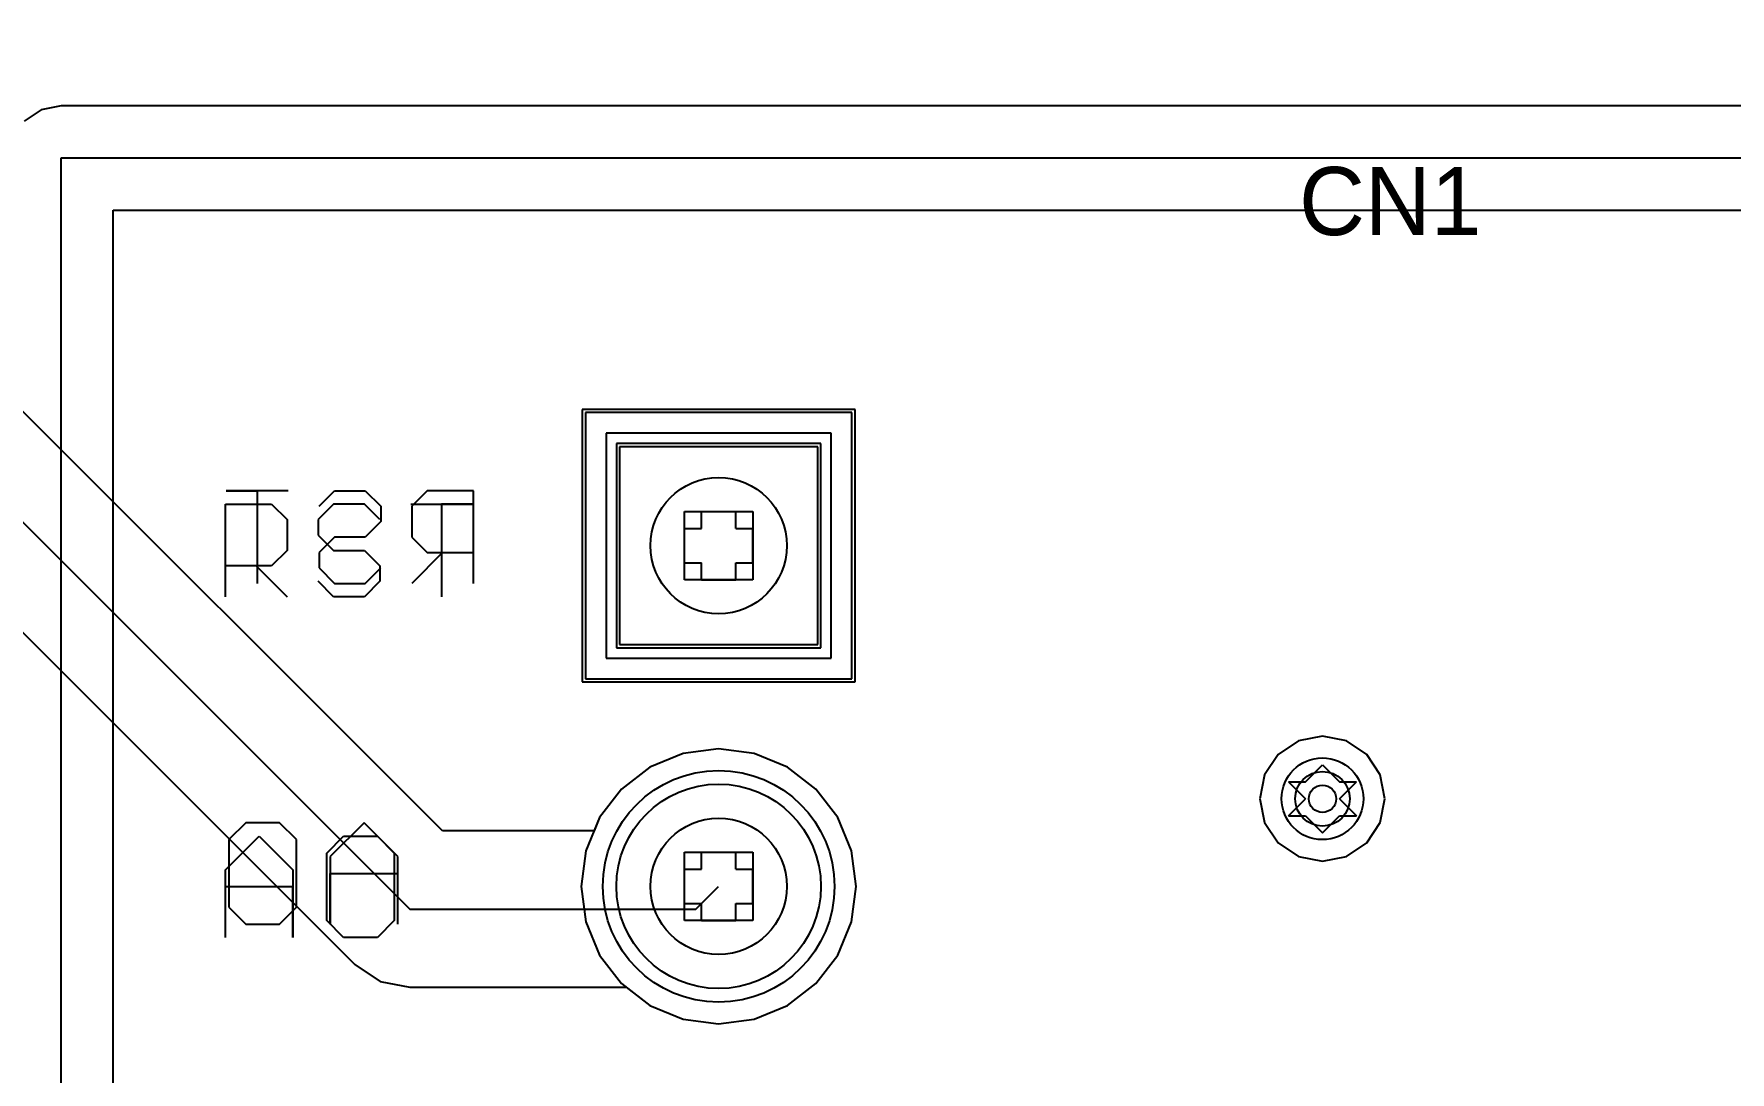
# Model space of a CAD drawing. Header units: millimetres. Extents: x 7.3 to 18.4, y 2.4 to 9.4.
# Drawn here: x 8.722 to 9.2196, y 4.3198 to 4.6245 of the extents above; entities that cross this region are included whole.
import ezdxf

# ---------------------------------------------------------------- set-up
doc = ezdxf.new("R2010")
doc.units = ezdxf.units.MM
doc.header["$MEASUREMENT"] = 0
for name, color, linetype in [('BottomLayer', 5, 'Continuous'), ('BottomOverlay', 54, 'Continuous'), ('BottomSolder', 6, 'Continuous'), ('DrillDrawing', 1, 'Continuous'), ('Mechanical1', 6, 'Continuous'), ('Mechanical8', 56, 'Continuous'), ('MidLayer1', 16, 'Continuous'), ('MidLayer2', 76, 'Continuous'), ('MultiLayer', 9, 'Continuous'), ('PadHoleLayer', 156, 'Continuous'), ('TopLayer', 1, 'Continuous'), ('TopOverlay', 2, 'Continuous'), ('TopSolder', 216, 'Continuous'), ('ViaHoleLayer', 16, 'Continuous')]:
    doc.layers.add(name, color=color, linetype=linetype)

msp = doc.modelspace()

# ---------------------------------------------------------------- linework, layer by layer
at = {"layer": 'BottomLayer'}
for p, q in [((8.72996, 4.60336), (8.72411, 4.6022)), ((9.33288, 4.60336), (8.72996, 4.60336)), ((8.72411, 4.6022), (8.71915, 4.59889)), ((8.72996, 4.2672), (8.72996, 4.58807)), ((8.72996, 4.58807), (9.33921, 4.58807)), ((8.74525, 4.27353), (8.74525, 4.57278)), ((8.74525, 4.57278), (9.33921, 4.57278)), ((8.96192, 4.51333), (8.88383, 4.51333)), ((8.88383, 4.51333), (8.88383, 4.43524)), ((8.96192, 4.43524), (8.96192, 4.51333)), ((8.89383, 4.50333), (8.89383, 4.44524)), ((8.95192, 4.50333), (8.89383, 4.50333)), ((8.95192, 4.44524), (8.95192, 4.50333)), ((8.89383, 4.44524), (8.95192, 4.44524)), ((8.88383, 4.43524), (8.96192, 4.43524)), ((8.92287, 4.41463), (8.91243, 4.41326)), ((8.93332, 4.41326), (8.92287, 4.41463)), ((8.9027, 4.40923), (8.89434, 4.40281)), ((8.91243, 4.41326), (8.9027, 4.40923)), ((8.94305, 4.40923), (8.93332, 4.41326)), ((8.9514, 4.40281), (8.94305, 4.40923)), ((8.89434, 4.40281), (8.88793, 4.39446)), ((8.95781, 4.39446), (8.9514, 4.40281)), ((8.88793, 4.39446), (8.8839, 4.38473)), ((8.96184, 4.38473), (8.95781, 4.39446)), ((8.8839, 4.38473), (8.88253, 4.37429)), ((8.96322, 4.37429), (8.96184, 4.38473)), ((8.88253, 4.37429), (8.8839, 4.36384)), ((8.96184, 4.36384), (8.96322, 4.37429)), ((8.8839, 4.36384), (8.88793, 4.35411)), ((8.95781, 4.35411), (8.96184, 4.36384)), ((8.88793, 4.35411), (8.89434, 4.34576)), ((8.9514, 4.34576), (8.95781, 4.35411)), ((8.89434, 4.34576), (8.9027, 4.33935)), ((8.94305, 4.33935), (8.9514, 4.34576)), ((8.9027, 4.33935), (8.91243, 4.33532)), ((8.93332, 4.33532), (8.94305, 4.33935)), ((8.91243, 4.33532), (8.92287, 4.33394)), ((8.92287, 4.33394), (8.93332, 4.33532))]:
    msp.add_line(p, q, dxfattribs=at)
for centre, radius in [((8.92287, 4.37429), 0.03), ((9.1, 4.4), 0.008)]:
    msp.add_circle(centre, radius, dxfattribs=at)
at = {"layer": 'BottomOverlay'}
for p, q in [((8.79656, 4.49041), (8.77843, 4.49041)), ((8.77843, 4.49041), (8.7875, 4.49041)), ((8.7875, 4.49041), (8.7875, 4.46322)), ((8.80563, 4.48588), (8.81016, 4.49041)), ((8.81016, 4.49041), (8.81922, 4.49041)), ((8.81922, 4.49041), (8.82375, 4.48588)), ((8.83735, 4.49041), (8.83282, 4.48588)), ((8.85094, 4.49041), (8.83735, 4.49041)), ((8.85094, 4.46322), (8.85094, 4.49041)), ((8.82375, 4.48588), (8.82375, 4.48135)), ((8.83282, 4.48588), (8.83282, 4.47682)), ((8.82375, 4.48135), (8.81922, 4.47682)), ((8.81016, 4.47682), (8.80563, 4.47229)), ((8.81922, 4.47682), (8.81016, 4.47682)), ((8.83282, 4.47682), (8.83735, 4.47229)), ((8.80563, 4.47229), (8.80563, 4.46775)), ((8.84188, 4.47229), (8.83282, 4.46322)), ((8.83735, 4.47229), (8.85094, 4.47229)), ((8.80563, 4.46775), (8.81016, 4.46322)), ((8.81922, 4.46322), (8.82375, 4.46775)), ((8.81016, 4.46322), (8.81922, 4.46322)), ((8.78416, 4.39296), (8.7792, 4.38801)), ((8.79407, 4.39296), (8.78416, 4.39296)), ((8.79903, 4.38801), (8.79407, 4.39296)), ((8.81885, 4.39296), (8.80894, 4.38305)), ((8.82877, 4.38305), (8.81885, 4.39296)), ((8.7792, 4.38801), (8.7792, 4.36818)), ((8.79903, 4.36818), (8.79903, 4.38801)), ((8.80894, 4.38305), (8.80894, 4.36322)), ((8.82877, 4.36322), (8.82877, 4.38305)), ((8.80894, 4.36322), (8.80894, 4.37809)), ((8.80894, 4.37809), (8.82877, 4.37809)), ((8.7792, 4.36818), (8.78416, 4.36322)), ((8.79407, 4.36322), (8.79903, 4.36818)), ((8.78416, 4.36322), (8.79407, 4.36322))]:
    msp.add_line(p, q, dxfattribs=at)
at = {"layer": 'BottomSolder'}
for p, q in [((8.88983, 4.50733), (8.88983, 4.44124)), ((8.95592, 4.50733), (8.88983, 4.50733)), ((8.95592, 4.44124), (8.95592, 4.50733)), ((8.88983, 4.44124), (8.95592, 4.44124))]:
    msp.add_line(p, q, dxfattribs=at)
for centre, radius in [((9.1, 4.4), 0.012), ((8.92287, 4.37429), 0.034)]:
    msp.add_circle(centre, radius, dxfattribs=at)
at = {"layer": 'DrillDrawing'}
for p, q in [((8.91787, 4.47929), (8.91787, 4.48429)), ((8.91787, 4.48429), (8.92787, 4.48429)), ((8.92787, 4.47929), (8.92787, 4.48429)), ((8.91287, 4.46929), (8.91287, 4.47929)), ((8.91287, 4.47929), (8.91787, 4.47929)), ((8.92787, 4.47929), (8.93287, 4.47929)), ((8.93287, 4.46929), (8.93287, 4.47929)), ((8.91287, 4.46929), (8.91787, 4.46929)), ((8.91787, 4.46429), (8.91787, 4.46929)), ((8.92787, 4.46929), (8.93287, 4.46929)), ((8.92787, 4.46429), (8.92787, 4.46929)), ((8.91787, 4.46429), (8.92787, 4.46429)), ((9.095, 4.405), (9.1, 4.41)), ((9.1, 4.41), (9.105, 4.405)), ((9.09, 4.405), (9.095, 4.4)), ((9.09, 4.405), (9.095, 4.405)), ((9.105, 4.405), (9.11, 4.405)), ((9.105, 4.4), (9.11, 4.405)), ((9.09, 4.395), (9.095, 4.4)), ((9.105, 4.4), (9.11, 4.395)), ((9.09, 4.395), (9.095, 4.395)), ((9.095, 4.395), (9.1, 4.39)), ((9.1, 4.39), (9.105, 4.395)), ((9.105, 4.395), (9.11, 4.395)), ((8.91787, 4.37929), (8.91787, 4.38429)), ((8.91787, 4.38429), (8.92787, 4.38429)), ((8.92787, 4.37929), (8.92787, 4.38429)), ((8.91287, 4.36929), (8.91287, 4.37929)), ((8.91287, 4.37929), (8.91787, 4.37929)), ((8.92787, 4.37929), (8.93287, 4.37929)), ((8.93287, 4.36929), (8.93287, 4.37929)), ((8.91287, 4.36929), (8.91787, 4.36929)), ((8.91787, 4.36429), (8.91787, 4.36929)), ((8.92787, 4.36929), (8.93287, 4.36929)), ((8.92787, 4.36429), (8.92787, 4.36929)), ((8.91787, 4.36429), (8.92787, 4.36429))]:
    msp.add_line(p, q, dxfattribs=at)
at = {"layer": 'Mechanical1'}
msp.add_circle((9.37681, 4.09921), 1.5748, dxfattribs=at)
at = {"layer": 'Mechanical8'}
for p, q in [((8.91287, 4.46429), (8.91287, 4.48429)), ((8.91287, 4.48429), (8.93287, 4.48429)), ((8.93287, 4.48429), (8.93287, 4.46429)), ((8.93287, 4.46429), (8.91287, 4.46429)), ((8.91287, 4.36429), (8.91287, 4.38429)), ((8.91287, 4.38429), (8.93287, 4.38429)), ((8.93287, 4.38429), (8.93287, 4.36429)), ((8.93287, 4.36429), (8.91287, 4.36429))]:
    msp.add_line(p, q, dxfattribs=at)
at = {"layer": 'MidLayer1'}
for p, q in [((8.96287, 4.51429), (8.88287, 4.51429)), ((8.88287, 4.51429), (8.88287, 4.43429)), ((8.96287, 4.43429), (8.96287, 4.51429)), ((8.89287, 4.50429), (8.89287, 4.44429)), ((8.95287, 4.50429), (8.89287, 4.50429)), ((8.95287, 4.44429), (8.95287, 4.50429)), ((8.89287, 4.44429), (8.95287, 4.44429)), ((8.88287, 4.43429), (8.96287, 4.43429)), ((8.92287, 4.41463), (8.91243, 4.41326)), ((8.93332, 4.41326), (8.92287, 4.41463)), ((8.9027, 4.40923), (8.89434, 4.40281)), ((8.91243, 4.41326), (8.9027, 4.40923)), ((8.94305, 4.40923), (8.93332, 4.41326)), ((8.9514, 4.40281), (8.94305, 4.40923)), ((8.89434, 4.40281), (8.88793, 4.39446)), ((8.95781, 4.39446), (8.9514, 4.40281)), ((8.88793, 4.39446), (8.8839, 4.38473)), ((8.96184, 4.38473), (8.95781, 4.39446)), ((8.8839, 4.38473), (8.88253, 4.37429)), ((8.96322, 4.37429), (8.96184, 4.38473)), ((8.88253, 4.37429), (8.8839, 4.36384)), ((8.96184, 4.36384), (8.96322, 4.37429)), ((8.8839, 4.36384), (8.88793, 4.35411)), ((8.95781, 4.35411), (8.96184, 4.36384)), ((8.88793, 4.35411), (8.89434, 4.34576)), ((8.9514, 4.34576), (8.95781, 4.35411)), ((8.89434, 4.34576), (8.9027, 4.33935)), ((8.94305, 4.33935), (8.9514, 4.34576)), ((8.9027, 4.33935), (8.91243, 4.33532)), ((8.93332, 4.33532), (8.94305, 4.33935)), ((8.91243, 4.33532), (8.92287, 4.33394)), ((8.92287, 4.33394), (8.93332, 4.33532))]:
    msp.add_line(p, q, dxfattribs=at)
for centre, radius in [((8.92287, 4.37429), 0.03), ((9.1, 4.4), 0.008)]:
    msp.add_circle(centre, radius, dxfattribs=at)
at = {"layer": 'MidLayer2'}
for p, q in [((8.96287, 4.51429), (8.88287, 4.51429)), ((8.88287, 4.51429), (8.88287, 4.43429)), ((8.96287, 4.43429), (8.96287, 4.51429)), ((8.89287, 4.50429), (8.89287, 4.44429)), ((8.95287, 4.50429), (8.89287, 4.50429)), ((8.95287, 4.44429), (8.95287, 4.50429)), ((8.89287, 4.44429), (8.95287, 4.44429)), ((8.88287, 4.43429), (8.96287, 4.43429)), ((8.92287, 4.41463), (8.91243, 4.41326)), ((8.93332, 4.41326), (8.92287, 4.41463)), ((9.09298, 4.41696), (9.08702, 4.41298)), ((9.1, 4.41835), (9.09298, 4.41696)), ((9.10702, 4.41696), (9.1, 4.41835)), ((9.11298, 4.41298), (9.10702, 4.41696)), ((8.9027, 4.40923), (8.89434, 4.40281)), ((8.91243, 4.41326), (8.9027, 4.40923)), ((8.94305, 4.40923), (8.93332, 4.41326)), ((8.9514, 4.40281), (8.94305, 4.40923)), ((9.08702, 4.41298), (9.08304, 4.40702)), ((9.11696, 4.40702), (9.11298, 4.41298)), ((9.08304, 4.40702), (9.08165, 4.4)), ((9.11835, 4.4), (9.11696, 4.40702)), ((8.89434, 4.40281), (8.88793, 4.39446)), ((8.95781, 4.39446), (8.9514, 4.40281)), ((9.08165, 4.4), (9.08304, 4.39298)), ((9.11696, 4.39298), (9.11835, 4.4)), ((8.88793, 4.39446), (8.8839, 4.38473)), ((8.96184, 4.38473), (8.95781, 4.39446)), ((9.08304, 4.39298), (9.08702, 4.38702)), ((9.11298, 4.38702), (9.11696, 4.39298)), ((8.8839, 4.38473), (8.88253, 4.37429)), ((8.96322, 4.37429), (8.96184, 4.38473)), ((9.08702, 4.38702), (9.09298, 4.38304)), ((9.10702, 4.38304), (9.11298, 4.38702)), ((9.09298, 4.38304), (9.1, 4.38165)), ((9.1, 4.38165), (9.10702, 4.38304)), ((8.88253, 4.37429), (8.8839, 4.36384)), ((8.96184, 4.36384), (8.96322, 4.37429)), ((8.8839, 4.36384), (8.88793, 4.35411)), ((8.95781, 4.35411), (8.96184, 4.36384)), ((8.88793, 4.35411), (8.89434, 4.34576)), ((8.9514, 4.34576), (8.95781, 4.35411)), ((8.89434, 4.34576), (8.9027, 4.33935)), ((8.94305, 4.33935), (8.9514, 4.34576)), ((8.9027, 4.33935), (8.91243, 4.33532)), ((8.93332, 4.33532), (8.94305, 4.33935)), ((8.91243, 4.33532), (8.92287, 4.33394)), ((8.92287, 4.33394), (8.93332, 4.33532))]:
    msp.add_line(p, q, dxfattribs=at)
for centre, radius in [((8.92287, 4.37429), 0.03), ((9.1, 4.4), 0.008)]:
    msp.add_circle(centre, radius, dxfattribs=at)
at = {"layer": 'MultiLayer'}
msp.add_circle((9.1, 4.4), 0.008, dxfattribs=at)
at = {"layer": 'PadHoleLayer'}
for centre in [(8.92287, 4.47429), (8.92287, 4.37429)]:
    msp.add_circle(centre, 0.02, dxfattribs=at)
at = {"layer": 'TopLayer'}
for p, q in [((8.84183, 4.39054), (8.44654, 4.78583)), ((8.43032, 4.76961), (8.83232, 4.3676)), ((8.42081, 4.74666), (8.8161, 4.35138)), ((8.96192, 4.51333), (8.88383, 4.51333)), ((8.88383, 4.51333), (8.88383, 4.43524)), ((8.96192, 4.43524), (8.96192, 4.51333)), ((8.89383, 4.50333), (8.89383, 4.44524)), ((8.95192, 4.50333), (8.89383, 4.50333)), ((8.95192, 4.44524), (8.95192, 4.50333)), ((8.89383, 4.44524), (8.95192, 4.44524)), ((8.88383, 4.43524), (8.96192, 4.43524)), ((8.92287, 4.41463), (8.91243, 4.41326)), ((8.93332, 4.41326), (8.92287, 4.41463)), ((8.9027, 4.40923), (8.89434, 4.40281)), ((8.91243, 4.41326), (8.9027, 4.40923)), ((8.94305, 4.40923), (8.93332, 4.41326)), ((8.9514, 4.40281), (8.94305, 4.40923)), ((8.89434, 4.40281), (8.88793, 4.39446)), ((8.95781, 4.39446), (8.9514, 4.40281)), ((8.88793, 4.39446), (8.88631, 4.39054)), ((8.96184, 4.38473), (8.95781, 4.39446)), ((8.88631, 4.39054), (8.84183, 4.39054)), ((8.96322, 4.37429), (8.96184, 4.38473)), ((8.91619, 4.3676), (8.92287, 4.37429)), ((8.96184, 4.36384), (8.96322, 4.37429)), ((8.83232, 4.3676), (8.91619, 4.3676)), ((8.95781, 4.35411), (8.96184, 4.36384)), ((8.9514, 4.34576), (8.95781, 4.35411)), ((8.8161, 4.35138), (8.82354, 4.3464)), ((8.82354, 4.3464), (8.83232, 4.34466)), ((8.83232, 4.34466), (8.89578, 4.34466)), ((8.89578, 4.34466), (8.9027, 4.33935)), ((8.94305, 4.33935), (8.9514, 4.34576)), ((8.9027, 4.33935), (8.91243, 4.33532)), ((8.93332, 4.33532), (8.94305, 4.33935)), ((8.91243, 4.33532), (8.92287, 4.33394)), ((8.92287, 4.33394), (8.93332, 4.33532))]:
    msp.add_line(p, q, dxfattribs=at)
for centre, radius in [((8.92287, 4.37429), 0.03), ((9.1, 4.4), 0.008)]:
    msp.add_circle(centre, radius, dxfattribs=at)
at = {"layer": 'TopOverlay'}
for p, q in [((8.77815, 4.45929), (8.77815, 4.48648)), ((8.77815, 4.48648), (8.79174, 4.48648)), ((8.79174, 4.48648), (8.79628, 4.48195)), ((8.80987, 4.48648), (8.80534, 4.48195)), ((8.81894, 4.48648), (8.80987, 4.48648)), ((8.82347, 4.48195), (8.81894, 4.48648)), ((8.83253, 4.48648), (8.85066, 4.48648)), ((8.85066, 4.48648), (8.84159, 4.48648)), ((8.84159, 4.48648), (8.84159, 4.45929)), ((8.79628, 4.48195), (8.79628, 4.47288)), ((8.80534, 4.48195), (8.80534, 4.47741)), ((8.80534, 4.47741), (8.80987, 4.47288)), ((8.79174, 4.46835), (8.77815, 4.46835)), ((8.78721, 4.46835), (8.79628, 4.45929)), ((8.79628, 4.47288), (8.79174, 4.46835)), ((8.80987, 4.47288), (8.81894, 4.47288)), ((8.81894, 4.47288), (8.82347, 4.46835)), ((8.82347, 4.46835), (8.82347, 4.46382)), ((8.80987, 4.45929), (8.80534, 4.46382)), ((8.82347, 4.46382), (8.81894, 4.45929)), ((8.81894, 4.45929), (8.80987, 4.45929)), ((8.77815, 4.37911), (8.78806, 4.38903)), ((8.78806, 4.38903), (8.79798, 4.37911)), ((8.80789, 4.38407), (8.81285, 4.38903)), ((8.81285, 4.38903), (8.82276, 4.38903)), ((8.82276, 4.38903), (8.82772, 4.38407)), ((8.80789, 4.36424), (8.80789, 4.38407)), ((8.82772, 4.38407), (8.82772, 4.36424)), ((8.77815, 4.35929), (8.77815, 4.37911)), ((8.79798, 4.37911), (8.79798, 4.35929)), ((8.79798, 4.37416), (8.77815, 4.37416)), ((8.79798, 4.35929), (8.79798, 4.37416)), ((8.81285, 4.35929), (8.80789, 4.36424)), ((8.82772, 4.36424), (8.82276, 4.35929)), ((8.82276, 4.35929), (8.81285, 4.35929))]:
    msp.add_line(p, q, dxfattribs=at)
at = {"layer": 'TopSolder'}
for p, q in [((8.88983, 4.50733), (8.88983, 4.44124)), ((8.95592, 4.50733), (8.88983, 4.50733)), ((8.95592, 4.44124), (8.95592, 4.50733)), ((8.88983, 4.44124), (8.95592, 4.44124))]:
    msp.add_line(p, q, dxfattribs=at)
for centre, radius in [((9.1, 4.4), 0.012), ((8.92287, 4.37429), 0.034)]:
    msp.add_circle(centre, radius, dxfattribs=at)
at = {"layer": 'ViaHoleLayer'}
msp.add_circle((9.1, 4.4), 0.004, dxfattribs=at)

# ---------------------------------------------------------------- texts
at = {"layer": 'TopOverlay'}
msp.add_text('CN1', height=0.02, dxfattribs=at).set_placement((9.09315, 4.56543))

doc.saveas('drawing.dxf')
